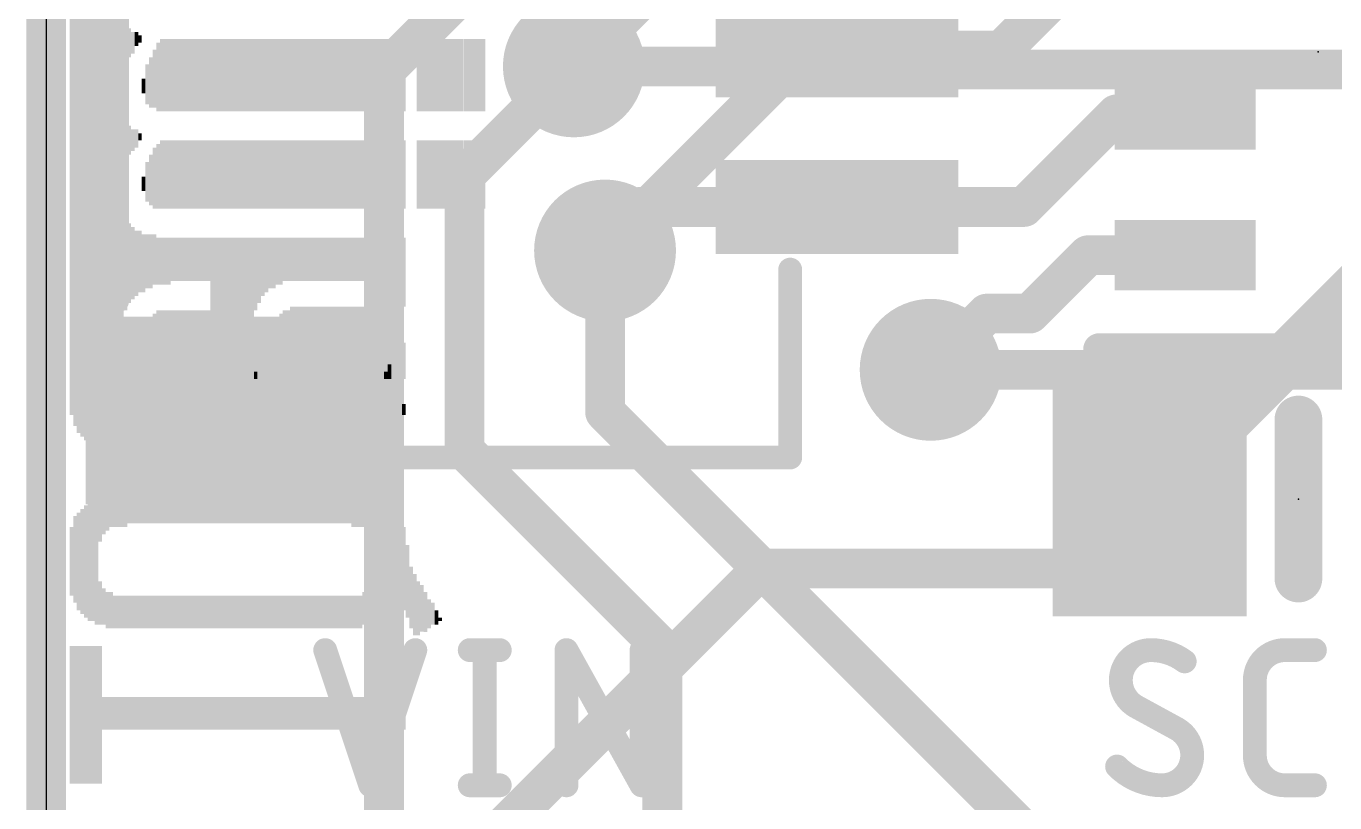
# Model space of a CAD drawing. Extents: x -0.1 to 25.5, y -0.1 to 17.9.
# Drawn here: x -0.13 to 8.23, y 3.58 to 8.55 of the extents above; entities that cross this region are included whole.
import ezdxf

# ---------------------------------------------------------------- set-up
doc = ezdxf.new("R2010")
doc.units = 0
for name, color, linetype in [('1', 12, 'CONTINUOUS'), ('16', 5, 'CONTINUOUS'), ('18', 110, 'CONTINUOUS'), ('20', 31, 'CONTINUOUS'), ('21', 40, 'CONTINUOUS'), ('22', 6, 'CONTINUOUS'), ('23', 53, 'CONTINUOUS')]:
    doc.layers.add(name, color=color, linetype=linetype)

# ---------------------------------------------------------------- blocks, each defined once
blk = doc.blocks.new('RECT')
blk.add_solid([(-0.5, -0.5), (0.5, -0.5), (-0.5, 0.5), (0.5, 0.5)])
blk = doc.blocks.new('ROUNDV')
at = {"const_width": 0.5}
blk.add_lwpolyline([(0, -0.25, 1), (0, 0.25, 1), (0, -0.25)], format="xyb", dxfattribs=at)

msp = doc.modelspace()

# ---------------------------------------------------------------- linework, layer by layer
at = {"layer": '1'}
for points, const_width in [([(0, 0), (0, 17.78)], 0.254), ([(6.496, 8.782), (6.104, 8.39)], 0.254), ([(5.054, 8.39), (4.9524, 8.2884)], 0.254), ([(6.104, 8.39), (5.054, 8.39)], 0.254), ([(4.9524, 8.2884), (3.3721, 8.2884)], 0.254), ([(6.839, 7.982), (6.247, 7.39)], 0.254), ([(7.278, 7.982), (6.839, 7.982)], 0.254), ([(3.784, 7.39), (3.5713, 7.1773)], 0.254), ([(5.054, 7.39), (3.784, 7.39)], 0.254), ([(6.247, 7.39), (5.054, 7.39)], 0.254), ([(3.5713, 7.112), (3.5713, 7.1773)], 0.254), ([(6.6574, 7.082), (6.2844, 6.709)], 0.254), ([(7.278, 7.082), (6.6574, 7.082)], 0.254), ([(7.9246, 6.4428), (8.5938, 7.112)], 0.3048), ([(6.0105, 6.709), (5.6515, 6.35)], 0.254), ([(6.2844, 6.709), (6.0105, 6.709)], 0.254), ([(7.051, 5.5245), (7.9246, 6.3981)], 0.3048), ([(7.9246, 6.3981), (7.9246, 6.4428)], 0.3048), ([(7.051, 5.5245), (6.6065, 5.08)], 0.254), ([(4.572, 5.08), (2.667, 3.175)], 0.254), ([(6.6065, 5.08), (4.572, 5.08)], 0.254)]:
    msp.add_lwpolyline(points, dxfattribs=dict(at, const_width=const_width))
for points, const_width in [([(5.054, 8.4535, 1), (5.054, 8.3265)], 0.127), ([(5.0989, 8.3451, 1), (5.0091, 8.4349)], 0.127), ([(6.0591, 8.4349, 1), (6.1489, 8.3451)], 0.127), ([(6.104, 8.3265, 1), (6.104, 8.4535)], 0.127), ([(3.3721, 8.3519, 1), (3.3721, 8.2249)], 0.127), ([(4.9075, 8.3333, 1), (4.9973, 8.2435)], 0.127), ([(4.9524, 8.2249, 1), (4.9524, 8.3519)], 0.127), ([(6.839, 8.0455, 1), (6.839, 7.9185)], 0.127), ([(6.8839, 7.9371, 1), (6.7941, 8.0269)], 0.127), ([(7.278, 7.9185, 1), (7.278, 8.0455)], 0.127), ([(3.784, 7.4535, 1), (3.784, 7.3265)], 0.127), ([(3.8289, 7.3451, 1), (3.7391, 7.4349)], 0.127), ([(5.054, 7.4535, 1), (5.054, 7.3265)], 0.127), ([(5.054, 7.3265, 1), (5.054, 7.4535)], 0.127), ([(6.2021, 7.4349, 1), (6.2919, 7.3451)], 0.127), ([(6.247, 7.3265, 1), (6.247, 7.4535)], 0.127), ([(3.6348, 7.1773, 1), (3.5078, 7.1773)], 0.127), ([(3.5264, 7.2222, 1), (3.6162, 7.1324)], 0.127), ([(6.6574, 7.1455, 1), (6.6574, 7.0185)], 0.127), ([(6.7023, 7.0371, 1), (6.6125, 7.1269)], 0.127), ([(7.278, 7.0185, 1), (7.278, 7.1455)], 0.127), ([(3.5078, 7.112, 1), (3.6348, 7.112)], 0.127), ([(6.0105, 6.7725, 1), (6.0105, 6.6455)], 0.127), ([(6.0554, 6.6641, 1), (5.9656, 6.7539)], 0.127), ([(6.2395, 6.7539, 1), (6.3293, 6.6641)], 0.127), ([(6.2844, 6.6455, 1), (6.2844, 6.7725)], 0.127), ([(8.0008, 6.4428, 1), (7.8484, 6.4428)], 0.1524), ([(7.8707, 6.4967, 1), (7.9785, 6.389)], 0.1524), ([(7.9785, 6.3442, 1), (7.8707, 6.452)], 0.1524), ([(5.6066, 6.3949, 1), (5.6964, 6.3051)], 0.127), ([(7.8484, 6.3981, 1), (8.0008, 6.3981)], 0.1524), ([(6.9971, 5.5784, 1), (7.1049, 5.4706)], 0.1524), ([(7.0959, 5.4796, 1), (7.0061, 5.5694)], 0.127), ([(4.572, 5.1435, 1), (4.572, 5.0165)], 0.127), ([(4.6169, 5.0351, 1), (4.5271, 5.1249)], 0.127), ([(6.5616, 5.1249, 1), (6.6514, 5.0351)], 0.127), ([(6.6065, 5.0165, 1), (6.6065, 5.1435)], 0.127)]:
    msp.add_lwpolyline(points, format="xyb", dxfattribs=dict(at, const_width=const_width))
at = {"layer": '16', "const_width": 0.254}
for points in [[(0, 0), (0, 17.78)], [(2.159, 8.255), (3.302, 9.398)], [(3.9737, 8.89), (3.3721, 8.2884)], [(2.159, 8.255), (2.159, 3.048)], [(3.3721, 8.2884), (2.6736, 7.5899)], [(3.5713, 7.112), (4.7277, 8.2684)], [(15.875, 8.2684), (4.7277, 8.2684)], [(2.6736, 7.5899), (2.6736, 5.8354)], [(3.5713, 7.112), (3.5713, 6.0807)], [(5.6515, 6.35), (11.557, 6.35)], [(3.5713, 6.0807), (7.112, 2.54)], [(2.6736, 5.8354), (3.937, 4.572)], [(3.937, 4.572), (3.937, 1.8415)]]:
    msp.add_lwpolyline(points, dxfattribs=at)
at = {"layer": '16', "const_width": 0.127}
for points in [[(2.2225, 8.255, 1), (2.0955, 8.255)], [(2.1141, 8.2999, 1), (2.2039, 8.2101)], [(3.3272, 8.3333, 1), (3.417, 8.2435)], [(3.417, 8.2435, 1), (3.3272, 8.3333)], [(4.7277, 8.3319, 1), (4.7277, 8.2049)], [(4.7726, 8.2235, 1), (4.6828, 8.3133)], [(2.7371, 7.5899, 1), (2.6101, 7.5899)], [(2.6287, 7.6348, 1), (2.7185, 7.545)], [(3.6348, 7.112, 1), (3.5078, 7.112)], [(3.5264, 7.1569, 1), (3.6162, 7.0671)], [(5.6515, 6.4135, 1), (5.6515, 6.2865)], [(3.6162, 6.1256, 1), (3.5264, 6.0358)], [(3.5078, 6.0807, 1), (3.6348, 6.0807)], [(2.7185, 5.8803, 1), (2.6287, 5.7905)], [(2.6101, 5.8354, 1), (2.7371, 5.8354)], [(4.0005, 4.572, 1), (3.8735, 4.572)], [(3.8921, 4.5271, 1), (3.9819, 4.6169)]]:
    msp.add_lwpolyline(points, format="xyb", dxfattribs=at)
at = {"layer": '20'}
msp.add_line((0, 15.24), (0, 2.54), dxfattribs=at)
at = {"layer": '21'}
for points, const_width in [([(0.454, 10.99), (0.454, 6.79)], 0.1524), ([(4.754, 6.99), (4.754, 5.79)], 0.1524), ([(9.528, 6.482), (6.728, 6.482)], 0.2032), ([(8.001, 6.0325), (8.001, 5.0165)], 0.3048), ([(4.754, 5.79), (2.154, 5.79)], 0.1524), ([(1.7834, 4.5593), (2.0712, 3.6957)], 0.1524), ([(2.0712, 3.6957), (2.3591, 4.5593)], 0.1524), ([(2.7068, 4.5593), (2.8987, 4.5593)], 0.1524), ([(2.8027, 4.5593), (2.8027, 3.6957)], 0.1524), ([(3.3249, 3.6957), (3.3249, 4.5593)], 0.1524), ([(3.3249, 4.5593), (3.8046, 3.6957)], 0.1524), ([(3.8046, 3.6957), (3.8046, 4.5593)], 0.1524), ([(7.9146, 4.5593), (8.1065, 4.5593)], 0.1524), ([(7.7227, 3.8876), (7.7227, 4.3674)], 0.1524), ([(7.2264, 4.0555), (6.9625, 4.1995)], 0.1524), ([(2.7068, 3.6957), (2.8987, 3.6957)], 0.1524), ([(8.1065, 3.6957), (7.9146, 3.6957)], 0.1524)]:
    msp.add_lwpolyline(points, dxfattribs=dict(at, const_width=const_width))
for points, const_width in [([(4.7921, 6.99, 1), (4.7159, 6.99)], 0.0762), ([(0.4159, 6.79, 1), (0.4921, 6.79)], 0.0762), ([(6.728, 6.5328, 1), (6.728, 6.4312)], 0.1016), ([(8.0772, 6.0325, 1), (7.9248, 6.0325)], 0.1524), ([(2.154, 5.8281, 1), (2.154, 5.7519)], 0.0762), ([(4.754, 5.7519, 1), (4.754, 5.8281)], 0.0762), ([(4.7159, 5.79, 1), (4.7921, 5.79)], 0.0762), ([(7.9248, 5.0165, 1), (8.0772, 5.0165)], 0.1524), ([(1.8195, 4.5713, 1), (1.7472, 4.5473)], 0.0762), ([(2.3952, 4.5473, 1), (2.323, 4.5713)], 0.0762), ([(2.7068, 4.5974, 1), (2.7068, 4.5212)], 0.0762), ([(2.8408, 4.5593, 1), (2.7646, 4.5593)], 0.0762), ([(2.8987, 4.5212, 1), (2.8987, 4.5974)], 0.0762), ([(3.363, 4.5593, 1), (3.2868, 4.5593)], 0.0762), ([(3.3582, 4.5778, 1), (3.2916, 4.5408)], 0.0762), ([(3.8427, 4.5593, 1), (3.7665, 4.5593)], 0.0762), ([(7.0585, 4.5593, 0.4142), (6.8666, 4.3674)], 0.1524), ([(7.2744, 4.4873, 0.1623), (7.0585, 4.5593)], 0.1524), ([(7.0585, 4.5974, 1), (7.0585, 4.5212)], 0.0762), ([(7.0585, 4.5212, 1), (7.0585, 4.5974)], 0.0762), ([(7.9146, 4.5593, 0.4142), (7.7227, 4.3674)], 0.1524), ([(7.9146, 4.5974, 1), (7.9146, 4.5212)], 0.0762), ([(7.9146, 4.5212, 1), (7.9146, 4.5974)], 0.0762), ([(8.1065, 4.5212, 1), (8.1065, 4.5974)], 0.0762), ([(7.2515, 4.4569, 1), (7.2973, 4.5178)], 0.0762), ([(6.8666, 4.3674, 0.2656), (6.9625, 4.1995)], 0.1524), ([(6.9047, 4.3674, 1), (6.8285, 4.3674)], 0.0762), ([(7.7608, 4.3674, 1), (7.6846, 4.3674)], 0.0762), ([(6.8285, 4.3674, 1), (6.9047, 4.3674)], 0.0762), ([(7.6846, 4.3674, 1), (7.7608, 4.3674)], 0.0762), ([(6.9808, 4.2329, 1), (6.9443, 4.166)], 0.0762), ([(6.9432, 4.1666, 1), (6.9819, 4.2323)], 0.0762), ([(7.2458, 4.0884, 1), (7.2071, 4.0227)], 0.0762), ([(7.3224, 3.8876, 0.2656), (7.2264, 4.0555)], 0.1524), ([(7.2082, 4.0221, 1), (7.2447, 4.089)], 0.0762), ([(7.1305, 3.6957, 0.4142), (7.3224, 3.8876)], 0.1524), ([(7.3605, 3.8876, 1), (7.2843, 3.8876)], 0.0762), ([(7.7227, 3.8876, 0.4142), (7.9146, 3.6957)], 0.1524), ([(7.7608, 3.8876, 1), (7.6846, 3.8876)], 0.0762), ([(6.8697, 3.8425, 1), (6.8155, 3.7888)], 0.0762), ([(6.8426, 3.8156, 0.2), (7.1305, 3.6957)], 0.1524), ([(7.2843, 3.8876, 1), (7.3605, 3.8876)], 0.0762), ([(7.6846, 3.8876, 1), (7.7608, 3.8876)], 0.0762), ([(2.7068, 3.7338, 1), (2.7068, 3.6576)], 0.0762), ([(2.8987, 3.6576, 1), (2.8987, 3.7338)], 0.0762), ([(7.1305, 3.7338, 1), (7.1305, 3.6576)], 0.0762), ([(7.1305, 3.6576, 1), (7.1305, 3.7338)], 0.0762), ([(7.9146, 3.7338, 1), (7.9146, 3.6576)], 0.0762), ([(7.9146, 3.6576, 1), (7.9146, 3.7338)], 0.0762), ([(8.1065, 3.6576, 1), (8.1065, 3.7338)], 0.0762), ([(2.0351, 3.7077, 1), (2.1074, 3.6837)], 0.0762), ([(2.0351, 3.6837, 1), (2.1074, 3.7077)], 0.0762), ([(2.7646, 3.6957, 1), (2.8408, 3.6957)], 0.0762), ([(3.2868, 3.6957, 1), (3.363, 3.6957)], 0.0762), ([(3.7665, 3.6957, 1), (3.8427, 3.6957)], 0.0762), ([(3.7713, 3.6772, 1), (3.8379, 3.7142)], 0.0762)]:
    msp.add_lwpolyline(points, format="xyb", dxfattribs=dict(at, const_width=const_width))
at = {"layer": '23'}
for p in [(8.128, 8.382), (8.001, 5.5245)]:
    msp.add_point(p, dxfattribs=at)

# ---------------------------------------------------------------- block references
at = {"layer": '1'}
for p, xscale, yscale in [((5.054, 8.39), 1.55, 0.6), ((5.054, 7.39), 1.55, 0.6), ((1.154, 6.09), 1.8, 1.2), ((7.051, 5.5245), 1.24, 1.5)]:
    msp.add_blockref('RECT', p, dxfattribs=dict(at, xscale=xscale, yscale=yscale))
at = {"layer": '1', "xscale": 0.45, "yscale": 0.9, "rotation": 270}
for p in [(7.278, 7.982), (7.278, 7.082)]:
    msp.add_blockref('RECT', p, dxfattribs=at)
at = {"layer": '18', "xscale": 0.9064, "yscale": 0.9064}
for p in [(3.3721, 8.2884), (3.3721, 8.2884), (3.5713, 7.112), (3.5713, 7.112), (5.6515, 6.35), (5.6515, 6.35)]:
    msp.add_blockref('ROUNDV', p, dxfattribs=at)
at = {"layer": '22', "rotation": 270}
for p, xscale, yscale in [((0.1617, 8.7046), 5.2883, 0.0231), ((0.1848, 8.6703), 5.3569, 0.0231), ((0.2079, 8.6474), 5.4026, 0.0231), ((0.231, 8.636), 5.4254, 0.0231), ((0.254, 8.6246), 5.4483, 0.0229), ((0.277, 8.6131), 5.4712, 0.0231), ((0.3001, 8.6131), 5.4712, 0.0231), ((0.3232, 8.6017), 5.494, 0.0231), ((0.3463, 8.6017), 5.494, 0.0231), ((0.3694, 8.589), 5.5194, 0.0231), ((0.3926, 8.589), 5.5194, 0.0231), ((0.4157, 8.589), 5.5194, 0.0231), ((0.4388, 8.589), 5.5194, 0.0231), ((0.4619, 8.589), 5.5194, 0.0231), ((0.485, 8.4391), 0.3683, 0.0231), ((0.508, 8.4391), 0.2769, 0.0229), ((0.531, 8.4391), 0.1854, 0.0231), ((0.5541, 8.4391), 0.1397, 0.0231), ((0.5772, 8.4633), 0.0914, 0.0231), ((0.6003, 8.4633), 0.0457, 0.0231), ((0.739, 8.2321), 0.4623, 0.0231), ((0.762, 8.2321), 0.4623, 0.0229), ((0.785, 8.2321), 0.4623, 0.0231), ((0.8081, 8.2321), 0.4623, 0.0231), ((0.8312, 8.2321), 0.4623, 0.0231), ((0.8543, 8.2321), 0.4623, 0.0231), ((0.8774, 8.2321), 0.4623, 0.0231), ((0.9006, 8.2321), 0.4623, 0.0231), ((0.9237, 8.2321), 0.4623, 0.0231), ((0.9468, 8.2321), 0.4623, 0.0231), ((0.9699, 8.2321), 0.4623, 0.0231), ((0.993, 8.2321), 0.4623, 0.0231), ((1.016, 8.2321), 0.4623, 0.0229), ((1.039, 8.2321), 0.4623, 0.0231), ((1.0621, 8.2321), 0.4623, 0.0231), ((1.0852, 8.2321), 0.4623, 0.0231), ((1.1083, 8.2321), 0.4623, 0.0231), ((1.1314, 8.2321), 0.4623, 0.0231), ((1.1546, 8.2321), 0.4623, 0.0231), ((1.1777, 8.2321), 0.4623, 0.0231), ((1.2008, 8.2321), 0.4623, 0.0231), ((1.2239, 8.2321), 0.4623, 0.0231), ((1.247, 8.2321), 0.4623, 0.0231), ((1.27, 8.2321), 0.4623, 0.0229), ((1.293, 8.2321), 0.4623, 0.0231), ((1.3161, 8.2321), 0.4623, 0.0231), ((1.3392, 8.2321), 0.4623, 0.0231), ((1.3623, 8.2321), 0.4623, 0.0231), ((1.3854, 8.2321), 0.4623, 0.0231), ((1.4086, 8.2321), 0.4623, 0.0231), ((1.4317, 8.2321), 0.4623, 0.0231), ((1.4548, 8.2321), 0.4623, 0.0231), ((1.4779, 8.2321), 0.4623, 0.0231), ((1.501, 8.2321), 0.4623, 0.0231), ((1.524, 8.2321), 0.4623, 0.0229), ((1.547, 8.2321), 0.4623, 0.0231), ((1.5701, 8.2321), 0.4623, 0.0231), ((1.5932, 8.2321), 0.4623, 0.0231), ((1.6163, 8.2321), 0.4623, 0.0231), ((1.6394, 8.2321), 0.4623, 0.0231), ((1.6626, 8.2321), 0.4623, 0.0231), ((1.6857, 8.2321), 0.4623, 0.0231), ((1.7088, 8.2321), 0.4623, 0.0231), ((1.7319, 8.2321), 0.4623, 0.0231), ((1.755, 8.2321), 0.4623, 0.0231), ((1.778, 8.2321), 0.4623, 0.0229), ((1.801, 8.2321), 0.4623, 0.0231), ((1.8241, 8.2321), 0.4623, 0.0231), ((1.8472, 8.2321), 0.4623, 0.0231), ((1.8703, 8.2321), 0.4623, 0.0231), ((1.8934, 8.2321), 0.4623, 0.0231), ((1.9166, 8.2321), 0.4623, 0.0231), ((1.9397, 8.2321), 0.4623, 0.0231), ((1.9628, 8.2321), 0.4623, 0.0231), ((1.9859, 8.2321), 0.4623, 0.0231), ((2.009, 8.2321), 0.4623, 0.0231), ((2.032, 8.2321), 0.4623, 0.0229), ((2.055, 8.2321), 0.4623, 0.0231), ((2.0781, 8.2321), 0.4623, 0.0231), ((2.1012, 8.2321), 0.4623, 0.0231), ((2.1243, 8.2321), 0.4623, 0.0231), ((2.1474, 8.2321), 0.4623, 0.0231), ((2.1706, 8.2321), 0.4623, 0.0231), ((2.1937, 8.2321), 0.4623, 0.0231), ((2.2168, 8.2321), 0.4623, 0.0231), ((2.2399, 8.2321), 0.4623, 0.0231), ((2.263, 8.2321), 0.4623, 0.0231), ((2.286, 8.2321), 0.4623, 0.0229), ((2.3783, 8.2321), 0.4623, 0.0231), ((2.4014, 8.2321), 0.4623, 0.0231), ((2.4246, 8.2321), 0.4623, 0.0231), ((2.4477, 8.2321), 0.4623, 0.0231), ((2.4708, 8.2321), 0.4623, 0.0231), ((2.4939, 8.2321), 0.4623, 0.0231), ((2.517, 8.2321), 0.4623, 0.0231), ((2.54, 8.2321), 0.4623, 0.0229), ((2.563, 8.2321), 0.4623, 0.0231), ((2.5861, 8.2321), 0.4623, 0.0231), ((2.6092, 8.2321), 0.4623, 0.0231), ((2.6323, 8.2321), 0.4623, 0.0231), ((2.6554, 8.2321), 0.4623, 0.0231), ((2.6786, 8.2321), 0.4623, 0.0231), ((2.7017, 8.2321), 0.4623, 0.0231), ((2.7248, 8.2321), 0.4623, 0.0231), ((2.7479, 8.2321), 0.4623, 0.0231), ((2.771, 8.2321), 0.4623, 0.0231), ((2.794, 8.2321), 0.4623, 0.0229), ((0.6928, 8.2093), 0.3708, 0.0231), ((0.7159, 8.2207), 0.4394, 0.0231), ((0.6466, 8.1737), 0.254, 0.0231), ((0.6697, 8.1852), 0.3226, 0.0231), ((0.6234, 8.1623), 0.094, 0.0231), ((0.485, 7.8042), 0.3937, 0.0231), ((0.508, 7.8169), 0.2769, 0.0229), ((0.531, 7.8169), 0.1854, 0.0231), ((0.5541, 7.8169), 0.1397, 0.0231), ((0.5772, 7.8283), 0.1168, 0.0231), ((0.6003, 7.8384), 0.0457, 0.0231), ((0.7159, 7.5857), 0.414, 0.0231), ((0.739, 7.5971), 0.4369, 0.0231), ((0.762, 7.5971), 0.4369, 0.0229), ((0.785, 7.5971), 0.4369, 0.0231), ((0.8081, 7.5971), 0.4369, 0.0231), ((0.8312, 7.5971), 0.4369, 0.0231), ((0.8543, 7.5971), 0.4369, 0.0231), ((0.8774, 7.5971), 0.4369, 0.0231), ((0.9006, 7.5971), 0.4369, 0.0231), ((0.9237, 7.5971), 0.4369, 0.0231), ((0.9468, 7.5971), 0.4369, 0.0231), ((0.9699, 7.5971), 0.4369, 0.0231), ((0.993, 7.5971), 0.4369, 0.0231), ((1.016, 7.5971), 0.4369, 0.0229), ((1.039, 7.5971), 0.4369, 0.0231), ((1.0621, 7.5971), 0.4369, 0.0231), ((1.0852, 7.5971), 0.4369, 0.0231), ((1.1083, 7.5971), 0.4369, 0.0231), ((1.1314, 7.5971), 0.4369, 0.0231), ((1.1546, 7.5971), 0.4369, 0.0231), ((1.1777, 7.5971), 0.4369, 0.0231), ((1.2008, 7.5971), 0.4369, 0.0231), ((1.2239, 7.5971), 0.4369, 0.0231), ((1.247, 7.5971), 0.4369, 0.0231), ((1.27, 7.5971), 0.4369, 0.0229), ((1.293, 7.5971), 0.4369, 0.0231), ((1.3161, 7.5971), 0.4369, 0.0231), ((1.3392, 7.5971), 0.4369, 0.0231), ((1.3623, 7.5971), 0.4369, 0.0231), ((1.3854, 7.5971), 0.4369, 0.0231), ((1.4086, 7.5971), 0.4369, 0.0231), ((1.4317, 7.5971), 0.4369, 0.0231), ((1.4548, 7.5971), 0.4369, 0.0231), ((1.4779, 7.5971), 0.4369, 0.0231), ((1.501, 7.5971), 0.4369, 0.0231), ((1.524, 7.5971), 0.4369, 0.0229), ((1.547, 7.5971), 0.4369, 0.0231), ((1.5701, 7.5971), 0.4369, 0.0231), ((1.5932, 7.5971), 0.4369, 0.0231), ((1.6163, 7.5971), 0.4369, 0.0231), ((1.6394, 7.5971), 0.4369, 0.0231), ((1.6626, 7.5971), 0.4369, 0.0231), ((1.6857, 7.5971), 0.4369, 0.0231), ((1.7088, 7.5971), 0.4369, 0.0231), ((1.7319, 7.5971), 0.4369, 0.0231), ((1.755, 7.5971), 0.4369, 0.0231), ((1.778, 7.5971), 0.4369, 0.0229), ((1.801, 7.5971), 0.4369, 0.0231), ((1.8241, 7.5971), 0.4369, 0.0231), ((1.8472, 7.5971), 0.4369, 0.0231), ((1.8703, 7.5971), 0.4369, 0.0231), ((1.8934, 7.5971), 0.4369, 0.0231), ((1.9166, 7.5971), 0.4369, 0.0231), ((1.9397, 7.5971), 0.4369, 0.0231), ((1.9628, 7.5971), 0.4369, 0.0231), ((1.9859, 7.5971), 0.4369, 0.0231), ((2.009, 7.5971), 0.4369, 0.0231), ((2.032, 7.5971), 0.4369, 0.0229), ((2.055, 7.5971), 0.4369, 0.0231), ((2.0781, 7.5971), 0.4369, 0.0231), ((2.1012, 7.5971), 0.4369, 0.0231), ((2.1243, 7.5971), 0.4369, 0.0231), ((2.1474, 7.5971), 0.4369, 0.0231), ((2.1706, 7.5971), 0.4369, 0.0231), ((2.1937, 7.5971), 0.4369, 0.0231), ((2.2168, 7.5971), 0.4369, 0.0231), ((2.2399, 7.5971), 0.4369, 0.0231), ((2.263, 7.5971), 0.4369, 0.0231), ((2.286, 7.5971), 0.4369, 0.0229), ((2.3783, 7.5971), 0.4369, 0.0231), ((2.4014, 7.5971), 0.4369, 0.0231), ((2.4246, 7.5971), 0.4369, 0.0231), ((2.4477, 7.5971), 0.4369, 0.0231), ((2.4708, 7.5971), 0.4369, 0.0231), ((2.4939, 7.5971), 0.4369, 0.0231), ((2.517, 7.5971), 0.4369, 0.0231), ((2.54, 7.5971), 0.4369, 0.0229), ((2.563, 7.5971), 0.4369, 0.0231), ((2.5861, 7.5971), 0.4369, 0.0231), ((2.6092, 7.5971), 0.4369, 0.0231), ((2.6323, 7.5971), 0.4369, 0.0231), ((2.6554, 7.5971), 0.4369, 0.0231), ((2.6786, 7.5971), 0.4369, 0.0231), ((2.7017, 7.5971), 0.4369, 0.0231), ((2.7248, 7.5971), 0.4369, 0.0231), ((2.7479, 7.5971), 0.4369, 0.0231), ((2.771, 7.5971), 0.4369, 0.0231), ((2.794, 7.5971), 0.4369, 0.0229), ((0.6697, 7.5629), 0.3226, 0.0231), ((0.6928, 7.5743), 0.3912, 0.0231), ((0.6466, 7.5514), 0.254, 0.0231), ((0.6234, 7.5387), 0.0914, 0.0231), ((0.485, 7.0193), 0.668, 0.0231), ((0.508, 7.0193), 0.5766, 0.0229), ((0.531, 7.0307), 0.508, 0.0231), ((0.5541, 7.0307), 0.4623, 0.0231), ((0.5772, 7.0307), 0.4166, 0.0231), ((0.6003, 7.0422), 0.3937, 0.0231), ((0.6234, 7.0307), 0.3708, 0.0231), ((0.6466, 7.0434), 0.3454, 0.0231), ((0.6697, 7.0434), 0.3454, 0.0231), ((0.6928, 7.0549), 0.3226, 0.0231), ((0.7159, 7.0434), 0.2997, 0.0231), ((0.739, 7.0434), 0.2997, 0.0231), ((0.762, 7.0434), 0.2997, 0.0229), ((0.785, 7.0434), 0.2997, 0.0231), ((0.8081, 7.0549), 0.2769, 0.0231), ((0.8312, 7.0549), 0.2769, 0.0231), ((0.8543, 7.0549), 0.2769, 0.0231), ((0.8774, 7.0549), 0.2769, 0.0231), ((0.9006, 7.0549), 0.2769, 0.0231), ((0.9237, 7.0549), 0.2769, 0.0231), ((0.9468, 7.0549), 0.2769, 0.0231), ((0.9699, 7.0549), 0.2769, 0.0231), ((0.993, 7.0549), 0.2769, 0.0231), ((1.016, 7.0549), 0.2769, 0.0229), ((1.039, 7.0549), 0.2769, 0.0231), ((1.0621, 6.7424), 0.9017, 0.0231), ((1.0852, 6.7424), 0.9017, 0.0231), ((1.1083, 6.7424), 0.9017, 0.0231), ((1.1314, 6.7424), 0.9017, 0.0231), ((1.1546, 6.7424), 0.9017, 0.0231), ((1.1777, 6.7539), 0.8788, 0.0231), ((1.2008, 6.7894), 0.8077, 0.0231), ((1.2239, 6.8237), 0.7391, 0.0231), ((1.247, 6.8466), 0.6934, 0.0231), ((1.27, 6.8809), 0.6248, 0.0229), ((1.293, 6.9164), 0.5537, 0.0231), ((1.3161, 6.9393), 0.508, 0.0231), ((1.3392, 6.9621), 0.4623, 0.0231), ((1.3623, 6.985), 0.4166, 0.0231), ((1.3854, 7.0079), 0.3708, 0.0231), ((1.4086, 7.0193), 0.348, 0.0231), ((1.4317, 7.032), 0.3226, 0.0231), ((1.4548, 7.032), 0.3226, 0.0231), ((1.4779, 7.0434), 0.2997, 0.0231), ((1.501, 7.0434), 0.2997, 0.0231), ((1.524, 7.0549), 0.2769, 0.0229), ((1.547, 7.0549), 0.2769, 0.0231), ((1.5701, 7.0549), 0.2769, 0.0231), ((1.5932, 7.0549), 0.2769, 0.0231), ((1.6163, 7.0549), 0.2769, 0.0231), ((1.6394, 7.0549), 0.2769, 0.0231), ((1.6626, 7.0549), 0.2769, 0.0231), ((1.6857, 7.0549), 0.2769, 0.0231), ((1.7088, 7.0549), 0.2769, 0.0231), ((1.7319, 7.0549), 0.2769, 0.0231), ((1.755, 7.0549), 0.2769, 0.0231), ((1.778, 7.0549), 0.2769, 0.0229), ((1.801, 7.0549), 0.2769, 0.0231), ((1.8241, 7.0549), 0.2769, 0.0231), ((1.8472, 7.0549), 0.2769, 0.0231), ((1.8703, 7.0549), 0.2769, 0.0231), ((1.8934, 7.0549), 0.2769, 0.0231), ((1.9166, 7.0549), 0.2769, 0.0231), ((1.9397, 7.0549), 0.2769, 0.0231), ((1.9628, 7.0549), 0.2769, 0.0231), ((1.9859, 7.0549), 0.2769, 0.0231), ((2.009, 7.0549), 0.2769, 0.0231), ((2.032, 7.0549), 0.2769, 0.0229), ((2.055, 7.0549), 0.2769, 0.0231), ((2.0781, 7.0549), 0.2769, 0.0231), ((2.1012, 7.0549), 0.2769, 0.0231), ((2.1243, 7.0549), 0.2769, 0.0231), ((2.1474, 7.0434), 0.2997, 0.0231), ((2.1706, 7.0434), 0.2997, 0.0231), ((2.1937, 7.032), 0.3226, 0.0231), ((2.2168, 7.0193), 0.348, 0.0231), ((2.2399, 7.0079), 0.3708, 0.0231), ((2.263, 6.985), 0.4166, 0.0231), ((2.286, 6.9736), 0.4394, 0.0229), ((0.6928, 6.5227), 0.3708, 0.0231), ((0.7159, 6.5227), 0.4166, 0.0231), ((0.739, 6.5227), 0.4166, 0.0231), ((0.762, 6.5113), 0.4394, 0.0229), ((0.785, 6.5113), 0.4394, 0.0231), ((0.8081, 6.5113), 0.4394, 0.0231), ((0.8312, 6.5113), 0.4394, 0.0231), ((0.8543, 6.5113), 0.4394, 0.0231), ((0.8774, 6.5113), 0.4394, 0.0231), ((0.9006, 6.5113), 0.4394, 0.0231), ((0.9237, 6.5113), 0.4394, 0.0231), ((0.9468, 6.5113), 0.4394, 0.0231), ((0.9699, 6.5113), 0.4394, 0.0231), ((0.993, 6.5113), 0.4394, 0.0231), ((1.016, 6.5113), 0.4394, 0.0229), ((1.039, 6.5113), 0.4394, 0.0231), ((1.501, 6.4999), 0.4166, 0.0231), ((1.524, 6.5113), 0.4394, 0.0229), ((1.547, 6.5113), 0.4394, 0.0231), ((1.5701, 6.5227), 0.4623, 0.0231), ((1.5932, 6.5227), 0.4623, 0.0231), ((1.6163, 6.5227), 0.4623, 0.0231), ((1.6394, 6.5227), 0.4623, 0.0231), ((1.6626, 6.5227), 0.4623, 0.0231), ((1.6857, 6.5227), 0.4623, 0.0231), ((1.7088, 6.5227), 0.4623, 0.0231), ((1.7319, 6.5227), 0.4623, 0.0231), ((1.755, 6.5227), 0.4623, 0.0231), ((1.778, 6.5227), 0.4623, 0.0229), ((1.801, 6.5227), 0.4623, 0.0231), ((1.8241, 6.5227), 0.4623, 0.0231), ((1.8472, 6.5227), 0.4623, 0.0231), ((1.8703, 6.5227), 0.4623, 0.0231), ((1.8934, 6.5227), 0.4623, 0.0231), ((1.9166, 6.5227), 0.4623, 0.0231), ((1.9397, 6.5227), 0.4623, 0.0231), ((1.9628, 6.5227), 0.4623, 0.0231), ((1.9859, 6.5227), 0.4623, 0.0231), ((2.009, 6.5227), 0.4623, 0.0231), ((2.032, 6.5342), 0.4394, 0.0229), ((2.055, 6.5342), 0.3937, 0.0231), ((2.0781, 6.5583), 0.3454, 0.0231), ((2.1012, 6.5697), 0.2769, 0.0231), ((0.6466, 6.524), 0.2769, 0.0231), ((0.6697, 6.5113), 0.348, 0.0231), ((1.4548, 6.4656), 0.348, 0.0231), ((1.4779, 6.4884), 0.3937, 0.0231), ((2.1243, 6.5811), 0.1168, 0.0231), ((0.6234, 6.5113), 0.1143, 0.0231), ((1.4086, 6.4072), 0.2311, 0.0231), ((1.4317, 6.4414), 0.2997, 0.0231), ((2.286, 6.4072), 0.2311, 0.0229), ((1.3854, 6.3843), 0.1854, 0.0231), ((2.2399, 6.3729), 0.1626, 0.0231), ((2.263, 6.3957), 0.2083, 0.0231), ((0.485, 6.096), 0.5334, 0.0231), ((1.3623, 6.35), 0.1168, 0.0231), ((2.1937, 6.3386), 0.094, 0.0231), ((2.2168, 6.35), 0.1168, 0.0231), ((0.508, 6.0604), 0.4623, 0.0229), ((1.3392, 6.3144), 0.0457, 0.0231), ((2.1706, 6.3144), 0.0457, 0.0231), ((0.531, 6.049), 0.4394, 0.0231), ((0.5541, 6.0262), 0.3937, 0.0231), ((0.5772, 6.0147), 0.3708, 0.0231), ((0.6003, 6.0147), 0.3708, 0.0231), ((0.6234, 6.0033), 0.348, 0.0231), ((0.6466, 6.0033), 0.348, 0.0231), ((0.6697, 5.9919), 0.3251, 0.0231), ((0.6928, 5.9919), 0.3251, 0.0231), ((0.7159, 5.9919), 0.3251, 0.0231), ((0.739, 5.9804), 0.3023, 0.0231), ((0.762, 5.9804), 0.3023, 0.0229), ((0.785, 5.9804), 0.3023, 0.0231), ((0.8081, 5.9804), 0.3023, 0.0231), ((0.8312, 5.9804), 0.3023, 0.0231), ((0.8543, 5.9804), 0.3023, 0.0231), ((0.8774, 5.9804), 0.3023, 0.0231), ((0.9006, 5.9804), 0.3023, 0.0231), ((0.9237, 5.9804), 0.3023, 0.0231), ((0.9468, 5.9804), 0.3023, 0.0231), ((0.9699, 5.9804), 0.3023, 0.0231), ((0.993, 5.9804), 0.3023, 0.0231), ((1.016, 5.9804), 0.3023, 0.0229), ((1.039, 5.9804), 0.3023, 0.0231), ((1.0621, 5.9804), 0.3023, 0.0231), ((1.0852, 5.9804), 0.3023, 0.0231), ((1.1083, 5.9804), 0.3023, 0.0231), ((1.1314, 5.9804), 0.3023, 0.0231), ((1.1546, 5.9804), 0.3023, 0.0231), ((1.1777, 5.9804), 0.3023, 0.0231), ((1.2008, 5.9804), 0.3023, 0.0231), ((1.2239, 5.9804), 0.3023, 0.0231), ((1.247, 5.9804), 0.3023, 0.0231), ((1.27, 5.9804), 0.3023, 0.0229), ((1.293, 5.9804), 0.3023, 0.0231), ((1.3161, 5.9804), 0.3023, 0.0231), ((1.3392, 5.9804), 0.3023, 0.0231), ((1.3623, 5.9804), 0.3023, 0.0231), ((1.3854, 5.9804), 0.3023, 0.0231), ((1.4086, 5.9804), 0.3023, 0.0231), ((1.4317, 5.9804), 0.3023, 0.0231), ((1.4548, 5.9804), 0.3023, 0.0231), ((1.4779, 5.9804), 0.3023, 0.0231), ((1.501, 5.9804), 0.3023, 0.0231), ((1.524, 5.9804), 0.3023, 0.0229), ((1.547, 5.9804), 0.3023, 0.0231), ((1.5701, 5.9804), 0.3023, 0.0231), ((1.5932, 5.9804), 0.3023, 0.0231), ((1.6163, 5.9804), 0.3023, 0.0231), ((1.6394, 5.9804), 0.3023, 0.0231), ((1.6626, 5.9804), 0.3023, 0.0231), ((1.6857, 5.9804), 0.3023, 0.0231), ((1.7088, 5.9804), 0.3023, 0.0231), ((1.7319, 5.9804), 0.3023, 0.0231), ((1.755, 5.9804), 0.3023, 0.0231), ((1.778, 5.9804), 0.3023, 0.0229), ((1.801, 5.9804), 0.3023, 0.0231), ((1.8241, 5.9804), 0.3023, 0.0231), ((1.8472, 5.9804), 0.3023, 0.0231), ((1.8703, 5.9804), 0.3023, 0.0231), ((1.8934, 5.9804), 0.3023, 0.0231), ((1.9166, 5.9804), 0.3023, 0.0231), ((1.9397, 5.9804), 0.3023, 0.0231), ((1.9628, 5.9804), 0.3023, 0.0231), ((1.9859, 5.9804), 0.3023, 0.0231), ((2.009, 5.9804), 0.3023, 0.0231), ((2.032, 5.9804), 0.3023, 0.0229), ((2.055, 5.9804), 0.3023, 0.0231), ((2.0781, 5.9804), 0.3023, 0.0231), ((2.1012, 5.9931), 0.2769, 0.0231), ((2.1243, 5.9931), 0.2769, 0.0231), ((2.1474, 6.0046), 0.254, 0.0231), ((2.1706, 6.0046), 0.254, 0.0231), ((2.1937, 6.016), 0.2311, 0.0231), ((2.2168, 6.0274), 0.2083, 0.0231), ((2.2399, 6.0389), 0.1854, 0.0231), ((2.263, 6.0617), 0.1397, 0.0231), ((2.286, 6.096), 0.0711, 0.0229), ((0.3232, 5.1257), 0.8077, 0.0231), ((0.3463, 5.3912), 0.2769, 0.0231), ((0.3694, 5.4254), 0.254, 0.0231), ((0.3926, 5.4369), 0.2311, 0.0231), ((0.4157, 5.4496), 0.2057, 0.0231), ((0.4388, 5.4496), 0.2057, 0.0231), ((0.4619, 5.4496), 0.2057, 0.0231), ((0.485, 5.4496), 0.2057, 0.0231), ((0.508, 5.4496), 0.2057, 0.0229), ((0.531, 5.461), 0.1829, 0.0231), ((0.5541, 5.461), 0.1829, 0.0231), ((0.5772, 5.461), 0.1829, 0.0231), ((0.6003, 5.461), 0.1829, 0.0231), ((0.6234, 5.461), 0.1829, 0.0231), ((0.6466, 5.461), 0.1829, 0.0231), ((0.6697, 5.461), 0.1829, 0.0231), ((0.6928, 5.461), 0.1829, 0.0231), ((0.7159, 5.461), 0.1829, 0.0231), ((0.739, 5.461), 0.1829, 0.0231), ((0.762, 5.461), 0.1829, 0.0229), ((0.785, 5.461), 0.1829, 0.0231), ((0.8081, 5.461), 0.1829, 0.0231), ((0.8312, 5.461), 0.1829, 0.0231), ((0.8543, 5.461), 0.1829, 0.0231), ((0.8774, 5.461), 0.1829, 0.0231), ((0.9006, 5.461), 0.1829, 0.0231), ((0.9237, 5.461), 0.1829, 0.0231), ((0.9468, 5.461), 0.1829, 0.0231), ((0.9699, 5.461), 0.1829, 0.0231), ((0.993, 5.461), 0.1829, 0.0231), ((1.016, 5.461), 0.1829, 0.0229), ((1.039, 5.461), 0.1829, 0.0231), ((1.0621, 5.461), 0.1829, 0.0231), ((1.0852, 5.461), 0.1829, 0.0231), ((1.1083, 5.461), 0.1829, 0.0231), ((1.1314, 5.461), 0.1829, 0.0231), ((1.1546, 5.461), 0.1829, 0.0231), ((1.1777, 5.461), 0.1829, 0.0231), ((1.2008, 5.461), 0.1829, 0.0231), ((1.2239, 5.461), 0.1829, 0.0231), ((1.247, 5.461), 0.1829, 0.0231), ((1.27, 5.461), 0.1829, 0.0229), ((1.293, 5.461), 0.1829, 0.0231), ((1.3161, 5.461), 0.1829, 0.0231), ((1.3392, 5.461), 0.1829, 0.0231), ((1.3623, 5.461), 0.1829, 0.0231), ((1.3854, 5.461), 0.1829, 0.0231), ((1.4086, 5.461), 0.1829, 0.0231), ((1.4317, 5.461), 0.1829, 0.0231), ((1.4548, 5.461), 0.1829, 0.0231), ((1.4779, 5.461), 0.1829, 0.0231), ((1.501, 5.461), 0.1829, 0.0231), ((1.524, 5.461), 0.1829, 0.0229), ((1.547, 5.461), 0.1829, 0.0231), ((1.5701, 5.461), 0.1829, 0.0231), ((1.5932, 5.461), 0.1829, 0.0231), ((1.6163, 5.461), 0.1829, 0.0231), ((1.6394, 5.461), 0.1829, 0.0231), ((1.6626, 5.461), 0.1829, 0.0231), ((1.6857, 5.461), 0.1829, 0.0231), ((1.7088, 5.461), 0.1829, 0.0231), ((1.7319, 5.461), 0.1829, 0.0231), ((1.755, 5.461), 0.1829, 0.0231), ((1.778, 5.461), 0.1829, 0.0229), ((1.801, 5.461), 0.1829, 0.0231), ((1.8241, 5.461), 0.1829, 0.0231), ((1.8472, 5.461), 0.1829, 0.0231), ((1.8703, 5.461), 0.1829, 0.0231), ((1.8934, 5.461), 0.1829, 0.0231), ((1.9166, 5.461), 0.1829, 0.0231), ((1.9397, 5.461), 0.1829, 0.0231), ((1.9628, 5.4496), 0.2057, 0.0231), ((1.9859, 5.4496), 0.2057, 0.0231), ((2.009, 5.4496), 0.2057, 0.0231), ((2.032, 5.4496), 0.2057, 0.0229), ((2.055, 5.4369), 0.2311, 0.0231), ((2.0781, 5.4254), 0.254, 0.0231), ((2.1012, 5.3912), 0.2769, 0.0231), ((2.1243, 5.1372), 0.7849, 0.0231), ((2.1474, 5.1486), 0.762, 0.0231), ((0.2079, 5.1257), 0.6248, 0.0231), ((0.231, 5.1257), 0.6706, 0.0231), ((0.254, 5.1257), 0.7163, 0.0229), ((0.277, 5.1257), 0.762, 0.0231), ((0.3001, 5.1257), 0.762, 0.0231), ((2.1706, 5.1372), 0.7391, 0.0231), ((2.1937, 5.1372), 0.6934, 0.0231), ((2.2168, 5.1372), 0.6477, 0.0231), ((2.2399, 5.1498), 0.5766, 0.0231), ((0.1848, 5.1384), 0.5537, 0.0231), ((2.263, 5.1384), 0.5537, 0.0231), ((0.1617, 5.127), 0.4394, 0.0231), ((2.286, 5.08), 0.5334, 0.0229), ((2.309, 4.9987), 0.4623, 0.0231), ((2.3321, 4.8959), 0.3937, 0.0231), ((2.3552, 4.8489), 0.3912, 0.0231), ((0.3463, 4.8603), 0.2769, 0.0231), ((0.3694, 4.8374), 0.2311, 0.0231), ((2.0781, 4.8374), 0.2311, 0.0231), ((2.1012, 4.8603), 0.2769, 0.0231), ((2.3783, 4.826), 0.3454, 0.0231), ((2.4014, 4.826), 0.2997, 0.0231), ((0.3926, 4.8146), 0.2311, 0.0231), ((0.4157, 4.8146), 0.2311, 0.0231), ((0.4388, 4.8031), 0.2083, 0.0231), ((0.4619, 4.8031), 0.2083, 0.0231), ((0.485, 4.8031), 0.2083, 0.0231), ((0.508, 4.8031), 0.2083, 0.0229), ((0.531, 4.8031), 0.2083, 0.0231), ((0.5541, 4.8031), 0.2083, 0.0231), ((0.5772, 4.8031), 0.2083, 0.0231), ((0.6003, 4.8031), 0.2083, 0.0231), ((0.6234, 4.8031), 0.2083, 0.0231), ((0.6466, 4.8031), 0.2083, 0.0231), ((0.6697, 4.8031), 0.2083, 0.0231), ((0.6928, 4.8031), 0.2083, 0.0231), ((0.7159, 4.8031), 0.2083, 0.0231), ((0.739, 4.8031), 0.2083, 0.0231), ((0.762, 4.8031), 0.2083, 0.0229), ((0.785, 4.8031), 0.2083, 0.0231), ((0.8081, 4.8031), 0.2083, 0.0231), ((0.8312, 4.8031), 0.2083, 0.0231), ((0.8543, 4.8031), 0.2083, 0.0231), ((0.8774, 4.8031), 0.2083, 0.0231), ((0.9006, 4.8031), 0.2083, 0.0231), ((0.9237, 4.8031), 0.2083, 0.0231), ((0.9468, 4.8031), 0.2083, 0.0231), ((0.9699, 4.8031), 0.2083, 0.0231), ((0.993, 4.8031), 0.2083, 0.0231), ((1.016, 4.8031), 0.2083, 0.0229), ((1.039, 4.8031), 0.2083, 0.0231), ((1.0621, 4.8031), 0.2083, 0.0231), ((1.0852, 4.8031), 0.2083, 0.0231), ((1.1083, 4.8031), 0.2083, 0.0231), ((1.1314, 4.8031), 0.2083, 0.0231), ((1.1546, 4.8031), 0.2083, 0.0231), ((1.1777, 4.8031), 0.2083, 0.0231), ((1.2008, 4.8031), 0.2083, 0.0231), ((1.2239, 4.8031), 0.2083, 0.0231), ((1.247, 4.8031), 0.2083, 0.0231), ((1.27, 4.8031), 0.2083, 0.0229), ((1.293, 4.8031), 0.2083, 0.0231), ((1.3161, 4.8031), 0.2083, 0.0231), ((1.3392, 4.8031), 0.2083, 0.0231), ((1.3623, 4.8031), 0.2083, 0.0231), ((1.3854, 4.8031), 0.2083, 0.0231), ((1.4086, 4.8031), 0.2083, 0.0231), ((1.4317, 4.8031), 0.2083, 0.0231), ((1.4548, 4.8031), 0.2083, 0.0231), ((1.4779, 4.8031), 0.2083, 0.0231), ((1.501, 4.8031), 0.2083, 0.0231), ((1.524, 4.8031), 0.2083, 0.0229), ((1.547, 4.8031), 0.2083, 0.0231), ((1.5701, 4.8031), 0.2083, 0.0231), ((1.5932, 4.8031), 0.2083, 0.0231), ((1.6163, 4.8031), 0.2083, 0.0231), ((1.6394, 4.8031), 0.2083, 0.0231), ((1.6626, 4.8031), 0.2083, 0.0231), ((1.6857, 4.8031), 0.2083, 0.0231), ((1.7088, 4.8031), 0.2083, 0.0231), ((1.7319, 4.8031), 0.2083, 0.0231), ((1.755, 4.8031), 0.2083, 0.0231), ((1.778, 4.8031), 0.2083, 0.0229), ((1.801, 4.8031), 0.2083, 0.0231), ((1.8241, 4.8031), 0.2083, 0.0231), ((1.8472, 4.8031), 0.2083, 0.0231), ((1.8703, 4.8031), 0.2083, 0.0231), ((1.8934, 4.8031), 0.2083, 0.0231), ((1.9166, 4.8031), 0.2083, 0.0231), ((1.9397, 4.8031), 0.2083, 0.0231), ((1.9628, 4.8031), 0.2083, 0.0231), ((1.9859, 4.8031), 0.2083, 0.0231), ((2.009, 4.8031), 0.2083, 0.0231), ((2.032, 4.826), 0.2083, 0.0229), ((2.055, 4.826), 0.2083, 0.0231), ((2.4246, 4.8031), 0.254, 0.0231), ((2.4477, 4.7917), 0.1854, 0.0231), ((2.4708, 4.7917), 0.1397, 0.0231), ((2.4939, 4.7676), 0.0914, 0.0231), ((2.517, 4.7561), 0.0229, 0.0231), ((0.1617, 4.1453), 0.8788, 0.0231), ((0.1848, 4.1453), 0.8788, 0.0231), ((0.2079, 4.1453), 0.8788, 0.0231), ((0.231, 4.1453), 0.8788, 0.0231), ((0.254, 4.1453), 0.8788, 0.0229), ((0.277, 4.1453), 0.8788, 0.0231), ((0.3001, 4.1453), 0.8788, 0.0231), ((0.3232, 4.1453), 0.8788, 0.0231), ((0.3463, 4.1453), 0.8788, 0.0231), ((0.3694, 4.1554), 0.2083, 0.0231), ((0.3926, 4.1554), 0.2083, 0.0231), ((0.4157, 4.1554), 0.2083, 0.0231), ((0.4388, 4.1554), 0.2083, 0.0231), ((0.4619, 4.1554), 0.2083, 0.0231), ((0.485, 4.1554), 0.2083, 0.0231), ((0.508, 4.1554), 0.2083, 0.0229), ((0.531, 4.1554), 0.2083, 0.0231), ((0.5541, 4.1554), 0.2083, 0.0231), ((0.5772, 4.1554), 0.2083, 0.0231), ((0.6003, 4.1554), 0.2083, 0.0231), ((0.6234, 4.1554), 0.2083, 0.0231), ((0.6466, 4.1554), 0.2083, 0.0231), ((0.6697, 4.1554), 0.2083, 0.0231), ((0.6928, 4.1554), 0.2083, 0.0231), ((0.7159, 4.1554), 0.2083, 0.0231), ((0.739, 4.1554), 0.2083, 0.0231), ((0.762, 4.1554), 0.2083, 0.0229), ((0.785, 4.1554), 0.2083, 0.0231), ((0.8081, 4.1554), 0.2083, 0.0231), ((0.8312, 4.1554), 0.2083, 0.0231), ((0.8543, 4.1554), 0.2083, 0.0231), ((0.8774, 4.1554), 0.2083, 0.0231), ((0.9006, 4.1554), 0.2083, 0.0231), ((0.9237, 4.1554), 0.2083, 0.0231), ((0.9468, 4.1554), 0.2083, 0.0231), ((0.9699, 4.1554), 0.2083, 0.0231), ((0.993, 4.1554), 0.2083, 0.0231), ((1.016, 4.1554), 0.2083, 0.0229), ((1.039, 4.1554), 0.2083, 0.0231), ((1.0621, 4.1554), 0.2083, 0.0231), ((1.0852, 4.1554), 0.2083, 0.0231), ((1.1083, 4.1554), 0.2083, 0.0231), ((1.1314, 4.1554), 0.2083, 0.0231), ((1.1546, 4.1554), 0.2083, 0.0231), ((1.1777, 4.1554), 0.2083, 0.0231), ((1.2008, 4.1554), 0.2083, 0.0231), ((1.2239, 4.1554), 0.2083, 0.0231), ((1.247, 4.1554), 0.2083, 0.0231), ((1.27, 4.1554), 0.2083, 0.0229), ((1.293, 4.1554), 0.2083, 0.0231), ((1.3161, 4.1554), 0.2083, 0.0231), ((1.3392, 4.1554), 0.2083, 0.0231), ((1.3623, 4.1554), 0.2083, 0.0231), ((1.3854, 4.1554), 0.2083, 0.0231), ((1.4086, 4.1554), 0.2083, 0.0231), ((1.4317, 4.1554), 0.2083, 0.0231), ((1.4548, 4.1554), 0.2083, 0.0231), ((1.4779, 4.1554), 0.2083, 0.0231), ((1.501, 4.1554), 0.2083, 0.0231), ((1.524, 4.1554), 0.2083, 0.0229), ((1.547, 4.1554), 0.2083, 0.0231), ((1.5701, 4.1554), 0.2083, 0.0231), ((1.5932, 4.1554), 0.2083, 0.0231), ((1.6163, 4.1554), 0.2083, 0.0231), ((1.6394, 4.1554), 0.2083, 0.0231), ((1.6626, 4.1554), 0.2083, 0.0231), ((1.6857, 4.1554), 0.2083, 0.0231), ((1.7088, 4.1554), 0.2083, 0.0231), ((1.7319, 4.1554), 0.2083, 0.0231), ((1.755, 4.1554), 0.2083, 0.0231), ((1.778, 4.1554), 0.2083, 0.0229), ((1.801, 4.1554), 0.2083, 0.0231), ((1.8241, 4.1554), 0.2083, 0.0231), ((1.8472, 4.1554), 0.2083, 0.0231), ((1.8703, 4.1554), 0.2083, 0.0231), ((1.8934, 4.1554), 0.2083, 0.0231), ((1.9166, 4.1554), 0.2083, 0.0231), ((1.9397, 4.1554), 0.2083, 0.0231), ((1.9628, 4.1554), 0.2083, 0.0231), ((1.9859, 4.1554), 0.2083, 0.0231), ((2.009, 4.1554), 0.2083, 0.0231), ((2.032, 4.1554), 0.2083, 0.0229), ((2.055, 4.1554), 0.2083, 0.0231), ((2.0781, 4.1554), 0.2083, 0.0231), ((2.1012, 4.1554), 0.2083, 0.0231), ((2.1243, 4.1554), 0.2083, 0.0231), ((2.1474, 4.1554), 0.2083, 0.0231), ((2.1706, 4.1554), 0.2083, 0.0231), ((2.1937, 4.1554), 0.2083, 0.0231), ((2.2168, 4.1554), 0.2083, 0.0231), ((2.2399, 4.1554), 0.2083, 0.0231), ((2.263, 4.1554), 0.2083, 0.0231), ((2.286, 4.1554), 0.2083, 0.0229)]:
    msp.add_blockref('RECT', p, dxfattribs=dict(at, xscale=xscale, yscale=yscale))

doc.saveas('drawing.dxf')
